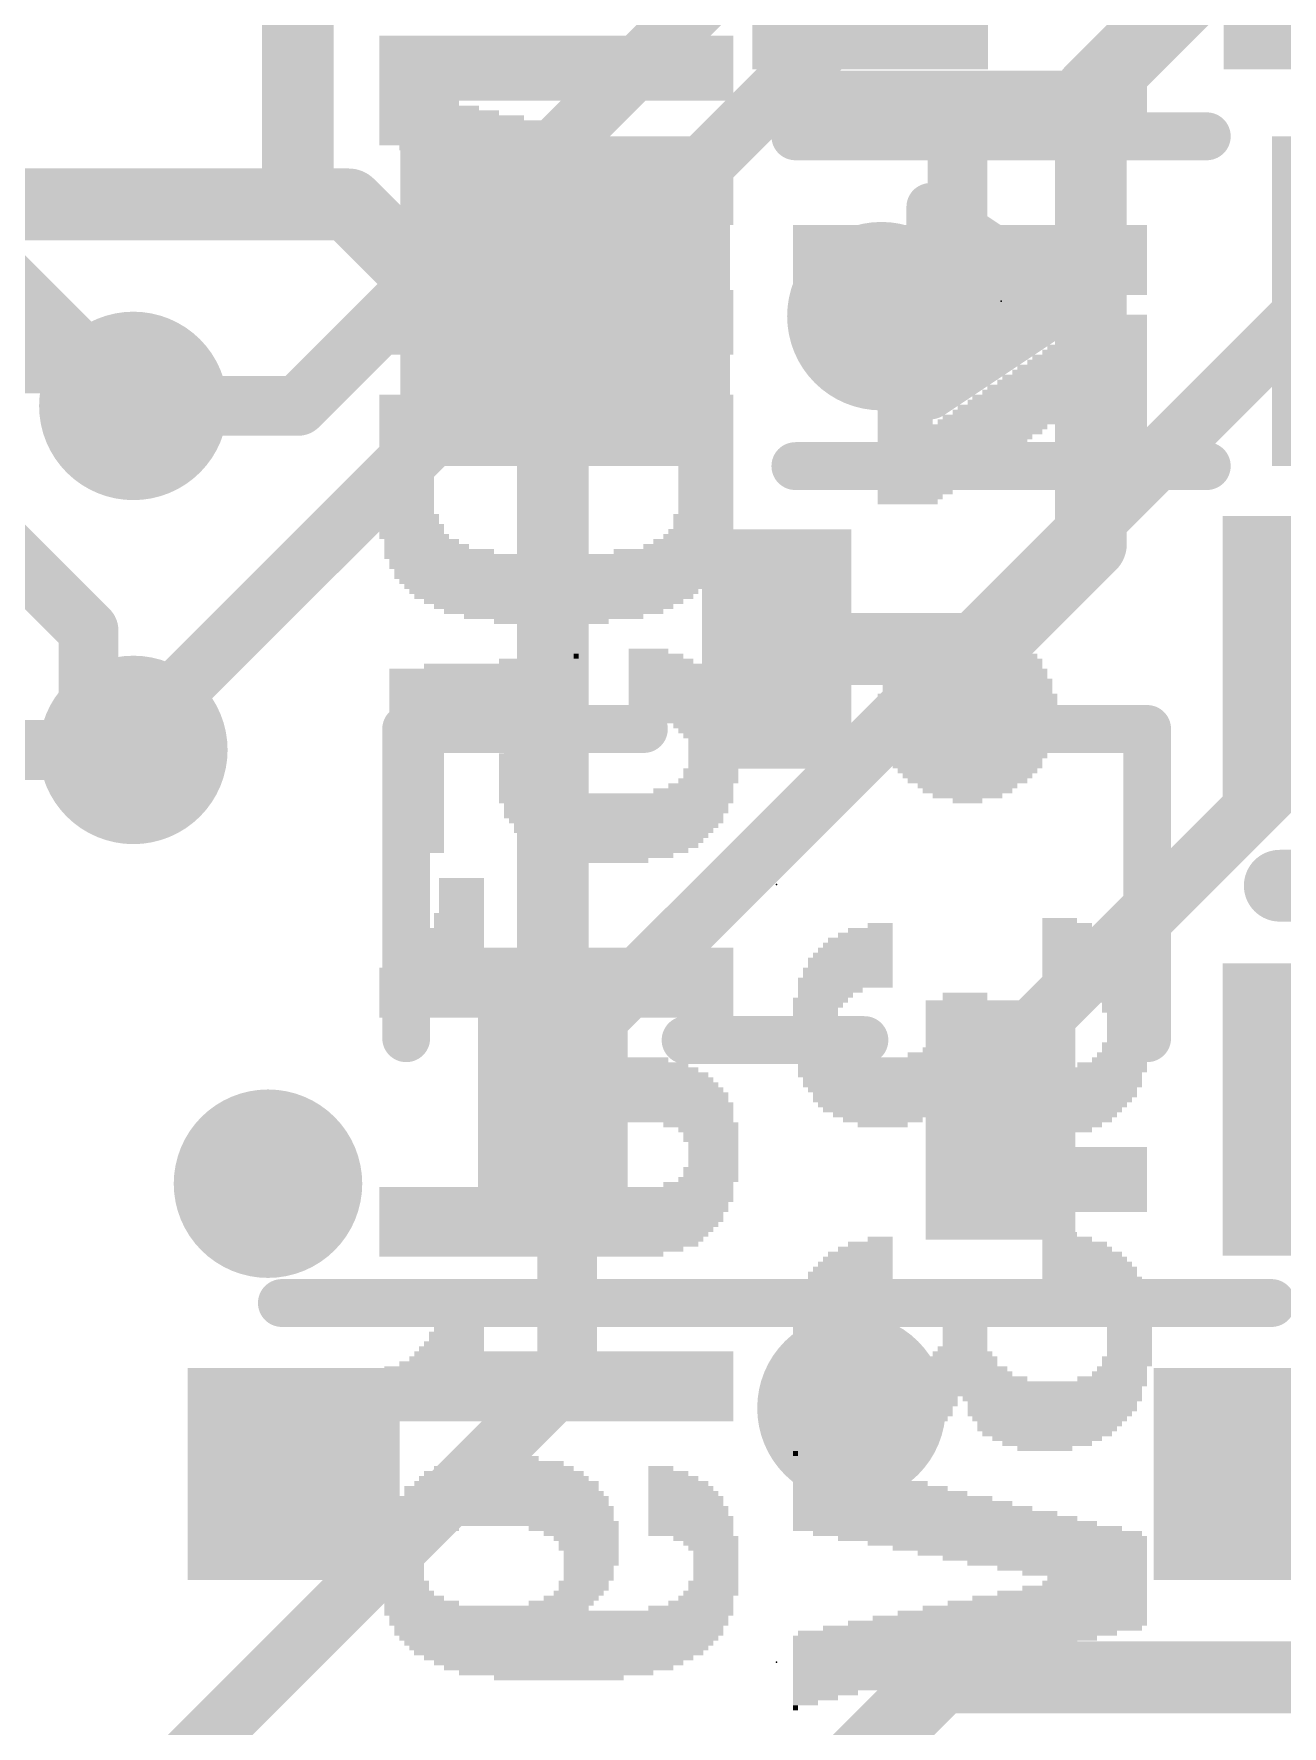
# Model space of a CAD drawing. Extents: x -0.1 to 50.8, y -0.1 to 23.
# Drawn here: x 6.25 to 11.54, y 6.27 to 13.45 of the extents above; entities that cross this region are included whole.
import ezdxf

# ---------------------------------------------------------------- set-up
doc = ezdxf.new("R2010")
doc.units = 0
for name, color, linetype in [('1', 12, 'CONTINUOUS'), ('16', 5, 'CONTINUOUS'), ('18', 110, 'CONTINUOUS'), ('201', 6, 'CONTINUOUS'), ('21', 40, 'CONTINUOUS'), ('23', 40, 'CONTINUOUS')]:
    doc.layers.add(name, color=color, linetype=linetype)

# ---------------------------------------------------------------- blocks, each defined once
blk = doc.blocks.new('RECT')
blk.add_solid([(-0.5, -0.5), (0.5, -0.5), (-0.5, 0.5), (0.5, 0.5)])
blk = doc.blocks.new('ROUNDV')
at = {"const_width": 0.5}
blk.add_lwpolyline([(0, -0.25, 1), (0, 0.25, 1), (0, -0.25)], format="xyb", dxfattribs=at)

msp = doc.modelspace()

# ---------------------------------------------------------------- linework, layer by layer
at = {"layer": '1'}
for points, const_width in [([(7.366, 16.891), (7.366, 12.7935)], 0.3048), ([(10.7315, 13.208), (11.795, 14.2715)], 0.3048), ([(10.7315, 13.208), (10.7315, 11.287)], 0.3048), ([(7.366, 12.7935), (7.3025, 12.73)], 0.3048), ([(5.22, 12.73), (7.3025, 12.73)], 0.3048), ([(7.3025, 12.73), (7.5815, 12.73)], 0.3048), ([(7.5815, 12.73), (7.9925, 12.319)], 0.3048), ([(7.9925, 12.319), (8.5005, 12.319)], 0.3048), ([(8.448, 12.2665), (8.5005, 12.319)], 0.3048), ([(8.448, 8.8425), (8.448, 12.2665)], 0.3048), ([(5.22, 12.08), (6.462, 12.08)], 0.3048), ([(6.462, 12.08), (6.6675, 11.8745)], 0.254), ([(5.969, 11.43), (6.477, 10.922)], 0.254), ([(10.7315, 11.287), (10.287, 10.8425)], 0.3048), ([(6.477, 10.922), (6.477, 10.414)], 0.254), ([(10.287, 10.8425), (9.398, 10.8425)], 0.3048), ([(10.348, 9.094), (12.0415, 10.7875)], 0.254), ([(6.477, 10.414), (6.6675, 10.414)], 0.254), ([(10.348, 8.8425), (10.348, 9.094)], 0.254)]:
    msp.add_lwpolyline(points, dxfattribs=dict(at, const_width=const_width))
for points, const_width in [([(10.8077, 13.208, 1), (10.6553, 13.208)], 0.1524), ([(10.6776, 13.2619, 1), (10.7854, 13.1541)], 0.1524), ([(7.4199, 12.7396, 1), (7.3121, 12.8474)], 0.1524), ([(7.3025, 12.8062, 1), (7.3025, 12.6538)], 0.1524), ([(7.2898, 12.7935, 1), (7.4422, 12.7935)], 0.1524), ([(7.3025, 12.6538, 1), (7.3025, 12.8062)], 0.1524), ([(7.6354, 12.7839, 1), (7.5276, 12.6761)], 0.1524), ([(7.5815, 12.6538, 1), (7.5815, 12.8062)], 0.1524), ([(7.2486, 12.7839, 1), (7.3564, 12.6761)], 0.1524), ([(7.9925, 12.3952, 1), (7.9925, 12.2428)], 0.1524), ([(7.9386, 12.2651, 1), (8.0464, 12.3729)], 0.1524), ([(8.5544, 12.2651, 1), (8.4466, 12.3729)], 0.1524), ([(8.5005, 12.2428, 1), (8.5005, 12.3952)], 0.1524), ([(8.5242, 12.2665, 1), (8.3718, 12.2665)], 0.1524), ([(8.3941, 12.3204, 1), (8.5019, 12.2126)], 0.1524), ([(6.462, 12.0038, 1), (6.462, 12.1562)], 0.1524), ([(6.5069, 12.1249, 1), (6.4171, 12.0351)], 0.127), ([(6.6226, 11.8296, 1), (6.7124, 11.9194)], 0.127), ([(10.7854, 11.2331, 1), (10.6776, 11.3409)], 0.1524), ([(10.6553, 11.287, 1), (10.8077, 11.287)], 0.1524), ([(6.5405, 10.922, 1), (6.4135, 10.922)], 0.127), ([(6.4321, 10.8771, 1), (6.5219, 10.9669)], 0.127), ([(9.398, 10.9187, 1), (9.398, 10.7663)], 0.1524), ([(10.287, 10.7663, 1), (10.287, 10.9187)], 0.1524), ([(10.2331, 10.8964, 1), (10.3409, 10.7886)], 0.1524), ([(6.477, 10.4775, 1), (6.477, 10.3505)], 0.127), ([(6.6675, 10.3505, 1), (6.6675, 10.4775)], 0.127), ([(6.4135, 10.414, 1), (6.5405, 10.414)], 0.127), ([(10.4115, 9.094, 1), (10.2845, 9.094)], 0.127), ([(10.3031, 9.1389, 1), (10.3929, 9.0491)], 0.127), ([(8.3718, 8.8425, 1), (8.5242, 8.8425)], 0.1524), ([(10.2845, 8.8425, 1), (10.4115, 8.8425)], 0.127)]:
    msp.add_lwpolyline(points, format="xyb", dxfattribs=dict(at, const_width=const_width))
at = {"layer": '16'}
for points, const_width in [([(14.2875, 18.796), (7.366, 11.8745)], 0.254), ([(14.478, 18.288), (6.6675, 10.4775)], 0.254), ([(14.478, 15.113), (8.509, 9.144)], 0.254), ([(6.096, 12.446), (6.6675, 11.8745)], 0.254), ([(7.366, 11.8745), (6.6675, 11.8745)], 0.254), ([(6.6675, 10.4775), (6.6675, 10.414)], 0.254), ([(5.334, 10.414), (6.6675, 10.414)], 0.254), ([(8.509, 9.144), (8.509, 7.747)], 0.254), ([(8.509, 7.747), (6.223, 5.461)], 0.254), ([(9.5885, 5.969), (10.0965, 6.477)], 0.3048), ([(10.0965, 6.477), (13.716, 6.477)], 0.3048)]:
    msp.add_lwpolyline(points, dxfattribs=dict(at, const_width=const_width))
for points, const_width in [([(6.6675, 11.938, 1), (6.6675, 11.811)], 0.127), ([(7.366, 11.811, 1), (7.366, 11.938)], 0.127), ([(6.6226, 11.8296, 1), (6.7124, 11.9194)], 0.127), ([(7.3211, 11.9194, 1), (7.4109, 11.8296)], 0.127), ([(6.731, 10.4775, 1), (6.604, 10.4775)], 0.127), ([(6.6226, 10.5224, 1), (6.7124, 10.4326)], 0.127), ([(6.6675, 10.3505, 1), (6.6675, 10.4775)], 0.127), ([(6.604, 10.414, 1), (6.731, 10.414)], 0.127), ([(8.5725, 9.144, 1), (8.4455, 9.144)], 0.127), ([(8.4641, 9.1889, 1), (8.5539, 9.0991)], 0.127), ([(8.5539, 7.7021, 1), (8.4641, 7.7919)], 0.127), ([(8.4455, 7.747, 1), (8.5725, 7.747)], 0.127), ([(10.0965, 6.5532, 1), (10.0965, 6.4008)], 0.1524), ([(10.1504, 6.4231, 1), (10.0426, 6.5309)], 0.1524)]:
    msp.add_lwpolyline(points, format="xyb", dxfattribs=dict(at, const_width=const_width))
at = {"layer": '21'}
for points, const_width in [([(9.4775, 13.019), (11.2235, 13.019)], 0.2032), ([(10.0505, 11.919), (10.0505, 12.719)], 0.2032), ([(10.0505, 12.719), (10.6505, 12.319)], 0.2032), ([(10.1505, 12.119), (10.1505, 12.519)], 0.2032), ([(10.1505, 12.519), (10.4505, 12.319)], 0.2032), ([(10.1505, 12.3952), (10.3362, 12.3952)], 0.2032), ([(10.6505, 12.319), (10.0505, 11.919)], 0.2032), ([(10.4505, 12.319), (10.1505, 12.119)], 0.2032), ([(10.1505, 12.192), (10.26, 12.192)], 0.2032), ([(11.2235, 11.619), (9.4775, 11.619)], 0.2032), ([(7.8256, 9.1901), (7.8256, 10.5029)], 0.2032), ([(7.8256, 10.5029), (8.8344, 10.5029)], 0.2032), ([(9.9616, 10.5029), (10.9704, 10.5029)], 0.2032), ([(10.9704, 10.5029), (10.9704, 9.1901)], 0.2032), ([(12.5495, 9.8375), (11.5335, 9.8375)], 0.3048), ([(9.7704, 9.1821), (9.0116, 9.1821)], 0.2032), ([(7.298, 8.0659), (11.498, 8.0659)], 0.2032)]:
    msp.add_lwpolyline(points, dxfattribs=dict(at, const_width=const_width))
for points, const_width in [([(9.4775, 13.0698, 1), (9.4775, 12.9682)], 0.1016), ([(11.2235, 12.9682, 1), (11.2235, 13.0698)], 0.1016), ([(10.1013, 12.719, 1), (9.9997, 12.719)], 0.1016), ([(10.0787, 12.7613, 1), (10.0223, 12.6767)], 0.1016), ([(10.2013, 12.519, 1), (10.0997, 12.519)], 0.1016), ([(10.1787, 12.5613, 1), (10.1223, 12.4767)], 0.1016), ([(10.1505, 12.446, 1), (10.1505, 12.3444)], 0.1016), ([(10.3362, 12.3444, 1), (10.3362, 12.446)], 0.1016), ([(10.4787, 12.2767, 1), (10.4223, 12.3613)], 0.1016), ([(10.4223, 12.2767, 1), (10.4787, 12.3613)], 0.1016), ([(10.6787, 12.2767, 1), (10.6223, 12.3613)], 0.1016), ([(10.6223, 12.2767, 1), (10.6787, 12.3613)], 0.1016), ([(10.1505, 12.2428, 1), (10.1505, 12.1412)], 0.1016), ([(10.26, 12.1412, 1), (10.26, 12.2428)], 0.1016), ([(10.1223, 12.1613, 1), (10.1787, 12.0767)], 0.1016), ([(10.0997, 12.119, 1), (10.2013, 12.119)], 0.1016), ([(10.0223, 11.9613, 1), (10.0787, 11.8767)], 0.1016), ([(9.9997, 11.919, 1), (10.1013, 11.919)], 0.1016), ([(9.4775, 11.6698, 1), (9.4775, 11.5682)], 0.1016), ([(11.2235, 11.5682, 1), (11.2235, 11.6698)], 0.1016), ([(7.8764, 10.5029, 1), (7.7748, 10.5029)], 0.1016), ([(7.8256, 10.5537, 1), (7.8256, 10.4521)], 0.1016), ([(8.8344, 10.4521, 1), (8.8344, 10.5537)], 0.1016), ([(9.9616, 10.5537, 1), (9.9616, 10.4521)], 0.1016), ([(11.0212, 10.5029, 1), (10.9196, 10.5029)], 0.1016), ([(10.9704, 10.4521, 1), (10.9704, 10.5537)], 0.1016), ([(11.5335, 9.9137, 1), (11.5335, 9.7613)], 0.1524), ([(9.0116, 9.2329, 1), (9.0116, 9.1313)], 0.1016), ([(9.7704, 9.1313, 1), (9.7704, 9.2329)], 0.1016), ([(7.7748, 9.1901, 1), (7.8764, 9.1901)], 0.1016), ([(10.9196, 9.1901, 1), (11.0212, 9.1901)], 0.1016), ([(7.298, 8.1167, 1), (7.298, 8.0151)], 0.1016), ([(11.498, 8.0151, 1), (11.498, 8.1167)], 0.1016)]:
    msp.add_lwpolyline(points, format="xyb", dxfattribs=dict(at, const_width=const_width))
at = {"layer": '23'}
for p in [(10.3505, 12.319), (9.398, 9.8425), (9.398, 6.5405)]:
    msp.add_point(p, dxfattribs=at)

# ---------------------------------------------------------------- block references
at = {"layer": '1', "yscale": 4.6}
for p in [(9.795, 15.604), (11.795, 15.604)]:
    msp.add_blockref('RECT', p, dxfattribs=at)
at = {"layer": '1'}
for p, xscale, yscale, rotation in [((8.5005, 12.319), 1.4, 1.4, 270), ((12.2005, 12.319), 1.4, 1.4, 270), ((12.0415, 10.7875), 1.24, 1.5, 270), ((12.0415, 8.8875), 1.24, 1.5, 270), ((7.348, 7.3405), 0.9, 0.9, 180), ((11.448, 7.3405), 0.9, 0.9, 180)]:
    msp.add_blockref('RECT', p, dxfattribs=dict(at, xscale=xscale, yscale=yscale, rotation=rotation))
at = {"layer": '1', "xscale": 0.635, "yscale": 1.016}
for p in [(9.398, 10.8425), (8.448, 8.8425), (10.348, 8.8425)]:
    msp.add_blockref('RECT', p, dxfattribs=at)
at = {"layer": '18', "xscale": 0.8001, "yscale": 0.8001}
for p in [(9.8425, 12.2555), (9.8425, 12.2555), (6.6675, 11.8745), (6.6675, 11.8745), (6.6675, 10.414), (6.6675, 10.414), (7.239, 8.5725), (7.239, 8.5725), (9.7155, 7.62), (9.7155, 7.62)]:
    msp.add_blockref('ROUNDV', p, dxfattribs=at)
at = {"layer": '201', "yscale": 0.0212, "rotation": 180}
for p, xscale in [((8.4624, 13.4355), 1.5022), ((8.4624, 13.4143), 1.5022), ((8.4624, 13.3931), 1.5022), ((8.4624, 13.372), 1.5022), ((8.4624, 13.3508), 1.5022), ((8.4624, 13.3297), 1.5022), ((8.4624, 13.3085), 1.5022), ((8.4624, 13.2873), 1.5022), ((10.2186, 13.2873), 1.5022), ((8.4624, 13.2662), 1.5022), ((8.4624, 13.245), 1.5022), ((8.4624, 13.2239), 1.5022), ((10.2186, 13.2662), 1.5022), ((10.2186, 13.245), 1.5022), ((10.2186, 13.2239), 1.5022), ((8.4624, 13.2027), 1.5022), ((8.4624, 13.1816), 1.5022), ((7.9229, 13.1392), 0.4232), ((7.8806, 13.1604), 0.3385), ((10.2186, 13.2027), 1.5022), ((10.2186, 13.1816), 1.5022), ((10.2186, 13.1604), 1.5022), ((10.2186, 13.1392), 1.5022), ((7.9652, 13.1181), 0.5078), ((8.0181, 13.0969), 0.6136), ((8.0604, 13.0758), 0.6982), ((10.2186, 13.1181), 1.5022), ((10.2186, 13.0969), 1.5022), ((10.2186, 13.0758), 1.5022), ((8.1556, 13.0335), 0.8886), ((8.1028, 13.0546), 0.7829), ((8.198, 13.0123), 0.9733), ((10.2186, 13.0546), 1.5022), ((10.2186, 13.0335), 1.5022), ((10.2186, 13.0123), 1.5022), ((8.2403, 12.9911), 1.0579), ((8.3355, 12.97), 1.0791), ((8.4307, 12.9488), 1.0579), ((8.5259, 12.9277), 1.0368), ((10.1657, 12.9911), 0.2539), ((10.1657, 12.97), 0.2539), ((10.1657, 12.9488), 0.2539), ((10.1657, 12.9277), 0.2539), ((8.6317, 12.9065), 1.0368), ((8.7163, 12.8853), 0.9944), ((8.7692, 12.8642), 0.8886), ((10.1657, 12.9065), 0.2539), ((10.1657, 12.8853), 0.2539), ((10.1657, 12.8642), 0.2539), ((8.8221, 12.843), 0.7829), ((8.8644, 12.8219), 0.6982), ((8.9173, 12.8007), 0.5924), ((8.9702, 12.7796), 0.4866), ((10.1657, 12.843), 0.2539), ((10.1657, 12.8219), 0.2539), ((10.1657, 12.8007), 0.2539), ((10.1657, 12.7796), 0.2539), ((8.875, 12.7161), 0.6771), ((8.9173, 12.7372), 0.5924), ((8.9702, 12.7584), 0.4866), ((10.1657, 12.7584), 0.2539), ((10.1657, 12.7372), 0.2539), ((10.1657, 12.7161), 0.2539), ((8.7163, 12.6526), 0.9944), ((8.7692, 12.6738), 0.8886), ((8.8221, 12.6949), 0.7829), ((10.1657, 12.6949), 0.2539), ((10.1657, 12.6738), 0.2539), ((10.1657, 12.6526), 0.2539), ((8.3461, 12.568), 1.0579), ((8.4413, 12.5891), 1.0368), ((8.5259, 12.6103), 1.0368), ((8.6317, 12.6314), 1.0368), ((10.2186, 12.6314), 1.5022), ((10.2186, 12.6103), 1.5022), ((10.2186, 12.5891), 1.5022), ((10.2186, 12.568), 1.5022), ((8.2403, 12.5468), 1.0579), ((8.1556, 12.5045), 0.8886), ((8.198, 12.5257), 0.9733), ((10.2186, 12.5468), 1.5022), ((10.2186, 12.5257), 1.5022), ((10.2186, 12.5045), 1.5022), ((8.0604, 12.4622), 0.6982), ((8.0181, 12.441), 0.6136), ((7.9652, 12.4199), 0.5078), ((8.1028, 12.4833), 0.7829), ((10.2186, 12.4833), 1.5022), ((10.2186, 12.4622), 1.5022), ((10.2186, 12.441), 1.5022), ((10.2186, 12.4199), 1.5022), ((7.9229, 12.3987), 0.4232), ((8.4624, 12.3564), 1.5022), ((7.8806, 12.3775), 0.3385), ((10.2186, 12.3987), 1.5022), ((10.2186, 12.3775), 1.5022), ((10.2186, 12.3564), 1.5022), ((8.4624, 12.3352), 1.5022), ((8.4624, 12.3141), 1.5022), ((8.4624, 12.2929), 1.5022), ((8.4624, 12.2718), 1.5022), ((8.4624, 12.2506), 1.5022), ((8.4624, 12.2294), 1.5022), ((8.4624, 12.2083), 1.5022), ((9.9435, 12.2294), 0.2327), ((9.9435, 12.2083), 0.2327), ((10.8216, 12.2083), 0.2962), ((10.8427, 12.2294), 0.2539), ((10.8533, 12.2506), 0.2327), ((8.4624, 12.1871), 1.5022), ((8.4624, 12.166), 1.5022), ((8.4624, 12.1448), 1.5022), ((9.9435, 12.1871), 0.2327), ((9.9435, 12.166), 0.2327), ((9.9435, 12.1448), 0.2327), ((10.7793, 12.1448), 0.3808), ((10.7898, 12.166), 0.3597), ((10.811, 12.1871), 0.3174), ((8.4624, 12.1236), 1.5022), ((8.4624, 12.1025), 1.5022), ((9.9435, 12.1236), 0.2327), ((9.9435, 12.1025), 0.2327), ((9.9435, 12.0813), 0.2327), ((9.9435, 12.0602), 0.2327), ((10.7158, 12.0602), 0.5078), ((10.7264, 12.0813), 0.4866), ((10.7475, 12.1025), 0.4443), ((10.7581, 12.1236), 0.4232), ((9.9435, 12.039), 0.2327), ((9.9435, 12.0179), 0.2327), ((9.9435, 11.9967), 0.2327), ((10.6629, 11.9967), 0.6136), ((10.6841, 12.0179), 0.5713), ((10.6946, 12.039), 0.5501), ((9.9435, 11.9755), 0.2327), ((9.9435, 11.9544), 0.2327), ((9.9435, 11.9332), 0.2327), ((10.6206, 11.9332), 0.6982), ((10.6312, 11.9544), 0.6771), ((10.6523, 11.9755), 0.6347), ((8.4624, 11.9121), 1.5022), ((8.4624, 11.8909), 1.5022), ((8.4624, 11.8697), 1.5022), ((8.4624, 11.8486), 1.5022), ((9.9435, 11.9121), 0.2327), ((9.9435, 11.8909), 0.2327), ((9.9435, 11.8697), 0.2327), ((9.9435, 11.8486), 0.2327), ((10.3984, 11.8486), 0.5078), ((10.4196, 11.8697), 0.5078), ((10.4619, 11.8909), 0.5078), ((10.5994, 11.9121), 0.7405), ((10.8533, 11.8909), 0.2327), ((10.8533, 11.8697), 0.2327), ((10.8533, 11.8486), 0.2327), ((8.4624, 11.8274), 1.5022), ((8.4624, 11.8063), 1.5022), ((8.4624, 11.7851), 1.5022), ((9.9435, 11.8274), 0.2327), ((9.9435, 11.8063), 0.2327), ((10.1868, 11.7851), 0.7194), ((10.3349, 11.8063), 0.5078), ((10.3561, 11.8274), 0.5078), ((10.8533, 11.8274), 0.2327), ((10.8533, 11.8063), 0.2327), ((10.8533, 11.7851), 0.2327), ((8.4624, 11.764), 1.5022), ((8.4624, 11.7428), 1.5022), ((8.4624, 11.7216), 1.5022), ((8.4624, 11.7005), 1.5022), ((10.1551, 11.7428), 0.6559), ((10.1763, 11.764), 0.6982), ((10.1445, 11.7216), 0.6347), ((10.1234, 11.7005), 0.5924), ((10.8533, 11.764), 0.2327), ((10.8533, 11.7428), 0.2327), ((10.8533, 11.7216), 0.2327), ((10.8533, 11.7005), 0.2327), ((8.4624, 11.6793), 1.5022), ((8.4624, 11.6582), 1.5022), ((8.4624, 11.637), 1.5022), ((10.1128, 11.6793), 0.5713), ((10.0916, 11.6582), 0.529), ((10.081, 11.637), 0.5078), ((10.8533, 11.6793), 0.2327), ((10.8533, 11.6582), 0.2327), ((10.8533, 11.637), 0.2327), ((7.8277, 11.6159), 0.2327), ((7.8277, 11.5947), 0.2327), ((7.8277, 11.5735), 0.2327), ((9.0972, 11.6159), 0.2327), ((9.0972, 11.5947), 0.2327), ((9.0972, 11.5735), 0.2327), ((10.0599, 11.6159), 0.4655), ((10.0493, 11.5947), 0.4443), ((10.0282, 11.5735), 0.402), ((10.8533, 11.6159), 0.2327), ((10.8533, 11.5947), 0.2327), ((10.8533, 11.5735), 0.2327), ((7.8277, 11.5524), 0.2327), ((7.8277, 11.5312), 0.2327), ((7.8277, 11.5101), 0.2327), ((7.8277, 11.4889), 0.2327), ((9.0972, 11.5524), 0.2327), ((9.0972, 11.5312), 0.2327), ((9.0972, 11.5101), 0.2327), ((9.0972, 11.4889), 0.2327), ((9.9964, 11.5312), 0.3385), ((9.9858, 11.5101), 0.3174), ((10.0176, 11.5524), 0.3808), ((9.9647, 11.4889), 0.2751), ((10.8533, 11.5524), 0.2327), ((10.8533, 11.5312), 0.2327), ((10.8533, 11.5101), 0.2327), ((10.8533, 11.4889), 0.2327), ((7.8277, 11.4677), 0.2327), ((7.8277, 11.4466), 0.2327), ((7.8277, 11.4254), 0.2327), ((9.0972, 11.4677), 0.2327), ((9.0972, 11.4466), 0.2327), ((9.0972, 11.4254), 0.2327), ((9.9541, 11.4677), 0.2539), ((10.8533, 11.4677), 0.2327), ((7.8383, 11.4043), 0.2539), ((7.8383, 11.3831), 0.2539), ((7.8489, 11.362), 0.2751), ((9.0866, 11.4043), 0.2539), ((9.0866, 11.3831), 0.2539), ((9.0866, 11.362), 0.2539), ((7.8594, 11.3196), 0.2962), ((7.8489, 11.3408), 0.2751), ((7.8912, 11.2985), 0.3174), ((7.9123, 11.2773), 0.3597), ((9.0126, 11.2773), 0.3597), ((9.0337, 11.2985), 0.3174), ((9.0549, 11.3196), 0.2751), ((9.076, 11.3408), 0.2751), ((7.9652, 11.2562), 0.4655), ((8.4519, 11.235), 1.4388), ((8.4624, 11.2138), 1.4176), ((8.9491, 11.2562), 0.4866), ((8.4519, 11.1927), 1.3964), ((8.4624, 11.1715), 1.3753), ((8.4519, 11.1504), 1.3541), ((8.4519, 11.1292), 1.3118), ((8.4519, 11.1081), 1.2695), ((8.4519, 11.0869), 1.2272), ((8.4519, 11.0657), 1.1849), ((8.4519, 11.0446), 1.1002), ((8.4519, 11.0234), 1.0156), ((8.4519, 11.0023), 0.931), ((8.4519, 10.9811), 0.7617), ((8.4413, 10.9599), 0.4866), ((10.208, 10.9176), 0.2962), ((10.208, 10.9388), 0.127), ((10.208, 10.8542), 0.5078), ((10.208, 10.8753), 0.4232), ((10.208, 10.8965), 0.3808), ((8.2297, 10.7695), 0.6559), ((8.3884, 10.7907), 0.3385), ((8.5471, 10.8118), 0.0212), ((8.8539, 10.833), 0.1693), ((8.8856, 10.8118), 0.2327), ((8.9279, 10.7695), 0.3174), ((8.9068, 10.7907), 0.2751), ((10.208, 10.7907), 0.6347), ((10.208, 10.7695), 0.6347), ((10.208, 10.8118), 0.5924), ((10.208, 10.833), 0.5501), ((8.1556, 10.7484), 0.804), ((8.1556, 10.7272), 0.804), ((8.1556, 10.706), 0.804), ((8.9385, 10.7484), 0.3385), ((8.9491, 10.7272), 0.3597), ((8.9597, 10.706), 0.3809), ((10.208, 10.706), 0.7194), ((10.208, 10.7484), 0.6771), ((10.208, 10.7272), 0.6771), ((8.1556, 10.6849), 0.804), ((8.1556, 10.6637), 0.804), ((8.1556, 10.6426), 0.804), ((8.9702, 10.6849), 0.402), ((8.9702, 10.6637), 0.402), ((8.9808, 10.6426), 0.4232), ((10.208, 10.6426), 0.7617), ((10.208, 10.6849), 0.7194), ((10.208, 10.6637), 0.7194), ((8.1556, 10.6214), 0.804), ((8.1556, 10.6003), 0.804), ((8.1556, 10.5791), 0.804), ((8.0181, 10.5579), 0.529), ((8.4413, 10.5579), 0.2327), ((8.9808, 10.6214), 0.4232), ((8.9914, 10.6003), 0.4443), ((8.9914, 10.5791), 0.4443), ((8.9914, 10.5579), 0.4443), ((10.208, 10.6214), 0.7617), ((10.208, 10.6003), 0.7617), ((10.208, 10.5791), 0.7617), ((10.208, 10.5579), 0.7617), ((7.87, 10.5368), 0.2327), ((7.87, 10.5156), 0.2327), ((7.87, 10.4945), 0.2327), ((8.3672, 10.4945), 0.1693), ((8.3884, 10.5156), 0.1693), ((8.4201, 10.5368), 0.1904), ((9.0655, 10.5368), 0.3385), ((9.0972, 10.5156), 0.2751), ((9.1078, 10.4945), 0.2539), ((10.208, 10.5368), 0.7617), ((10.208, 10.5156), 0.7617), ((10.208, 10.4945), 0.7617), ((7.87, 10.4733), 0.2327), ((7.87, 10.4522), 0.2327), ((7.87, 10.431), 0.2327), ((7.87, 10.4098), 0.2327), ((8.3355, 10.4522), 0.1904), ((8.3355, 10.431), 0.1904), ((8.3355, 10.4098), 0.1904), ((8.3567, 10.4733), 0.1904), ((9.1183, 10.4733), 0.2327), ((9.1289, 10.4522), 0.2116), ((9.1289, 10.431), 0.2116), ((9.1289, 10.4098), 0.2116), ((10.208, 10.4733), 0.7194), ((10.208, 10.4522), 0.7194), ((10.208, 10.431), 0.7194), ((10.208, 10.4098), 0.6771), ((7.87, 10.3887), 0.2327), ((7.87, 10.3675), 0.2327), ((7.87, 10.3464), 0.2327), ((8.3249, 10.3887), 0.2116), ((8.3249, 10.3675), 0.2116), ((8.3249, 10.3464), 0.2116), ((9.1289, 10.3887), 0.2116), ((9.1289, 10.3675), 0.2116), ((9.1289, 10.3464), 0.2116), ((10.208, 10.3887), 0.6771), ((10.208, 10.3675), 0.6347), ((10.208, 10.3464), 0.6347), ((7.87, 10.3252), 0.2327), ((7.87, 10.304), 0.2327), ((7.87, 10.2829), 0.2327), ((8.3355, 10.3252), 0.2327), ((8.3355, 10.304), 0.2327), ((8.3461, 10.2829), 0.2539), ((9.1078, 10.2829), 0.2539), ((9.1183, 10.3252), 0.2327), ((9.1183, 10.304), 0.2327), ((10.208, 10.3252), 0.5924), ((10.208, 10.304), 0.5501), ((10.208, 10.2829), 0.5078), ((7.87, 10.2617), 0.2327), ((7.87, 10.2406), 0.2327), ((7.87, 10.2194), 0.2327), ((7.87, 10.1982), 0.2327), ((8.399, 10.2406), 0.3597), ((8.7163, 10.2194), 0.9944), ((8.7163, 10.1982), 0.9944), ((8.3567, 10.2617), 0.2751), ((9.0443, 10.2406), 0.3385), ((9.076, 10.2617), 0.2751), ((10.208, 10.2617), 0.4232), ((10.208, 10.2406), 0.3808), ((10.208, 10.2194), 0.2962), ((10.208, 10.1982), 0.127), ((7.87, 10.1771), 0.2327), ((7.87, 10.1559), 0.2327), ((7.87, 10.1348), 0.2327), ((8.7163, 10.1771), 0.9521), ((8.7163, 10.1559), 0.9521), ((8.7058, 10.1348), 0.931), ((7.87, 10.1136), 0.2327), ((7.87, 10.0925), 0.2327), ((7.87, 10.0713), 0.2327), ((7.87, 10.0501), 0.2327), ((8.7163, 10.1136), 0.9098), ((8.7163, 10.0925), 0.8675), ((8.7058, 10.0713), 0.8463), ((8.7058, 10.0501), 0.804), ((7.87, 10.029), 0.2327), ((7.87, 10.0078), 0.2327), ((7.87, 9.9867), 0.2327), ((8.7058, 10.029), 0.7617), ((8.7163, 10.0078), 0.6982), ((8.7163, 9.9867), 0.6136), ((8.7058, 9.9655), 0.5078), ((8.7058, 9.9444), 0.2962), ((8.0604, 9.8597), 0.1904), ((8.0604, 9.8386), 0.1904), ((8.0604, 9.8174), 0.1904), ((8.0604, 9.7962), 0.1904), ((8.0604, 9.7751), 0.1904), ((8.0499, 9.7116), 0.2116), ((8.0499, 9.6905), 0.2116), ((8.0604, 9.7539), 0.1904), ((8.0604, 9.7328), 0.1904), ((10.5994, 9.6905), 0.1481), ((8.0393, 9.6481), 0.2327), ((8.0393, 9.627), 0.2327), ((8.0499, 9.6693), 0.2116), ((9.7743, 9.627), 0.2327), ((9.7954, 9.6481), 0.1904), ((9.8377, 9.6693), 0.1058), ((10.6312, 9.6693), 0.2116), ((10.6629, 9.6481), 0.2751), ((10.6735, 9.627), 0.2962), ((8.5365, 9.5635), 1.3541), ((8.0181, 9.5847), 0.2751), ((8.0287, 9.6058), 0.2539), ((9.7319, 9.5635), 0.3174), ((9.7425, 9.5847), 0.2962), ((9.7531, 9.6058), 0.2751), ((10.6946, 9.6058), 0.3385), ((10.7052, 9.5847), 0.3597), ((10.7158, 9.5635), 0.3808), ((8.4624, 9.4789), 1.5022), ((8.473, 9.5), 1.4811), ((8.5048, 9.5212), 1.4176), ((8.5259, 9.5423), 1.3753), ((9.7002, 9.4789), 0.3808), ((9.7108, 9.5212), 0.3597), ((9.7108, 9.5), 0.3597), ((9.7214, 9.5423), 0.3385), ((10.7264, 9.5423), 0.402), ((10.7264, 9.5212), 0.402), ((10.737, 9.5), 0.4232), ((10.737, 9.4789), 0.4232), ((8.4624, 9.4577), 1.5022), ((8.4624, 9.4366), 1.5022), ((8.4624, 9.4154), 1.5022), ((9.6896, 9.4366), 0.402), ((9.6896, 9.4154), 0.402), ((9.7002, 9.4577), 0.3808), ((10.7475, 9.4577), 0.4443), ((10.7475, 9.4366), 0.4443), ((10.7475, 9.4154), 0.4443), ((8.4624, 9.3942), 1.5022), ((8.4624, 9.3731), 1.5022), ((8.4624, 9.3519), 1.5022), ((8.4624, 9.3308), 1.5022), ((9.5838, 9.3519), 0.2327), ((9.5732, 9.3308), 0.2116), ((9.6261, 9.3942), 0.2751), ((9.605, 9.3731), 0.2327), ((10.1974, 9.3731), 0.1904), ((10.1974, 9.3519), 0.1904), ((10.1974, 9.3308), 0.1904), ((10.811, 9.3942), 0.3174), ((10.8533, 9.3731), 0.2751), ((10.8745, 9.3519), 0.2327), ((10.8851, 9.3308), 0.2116), ((8.4624, 9.3096), 1.5022), ((8.4624, 9.2885), 1.5022), ((9.5627, 9.3096), 0.1904), ((9.5627, 9.2885), 0.1904), ((9.5627, 9.2673), 0.1904), ((10.1974, 9.3096), 0.1904), ((10.1974, 9.2885), 0.1904), ((10.1974, 9.2673), 0.1904), ((10.8851, 9.3096), 0.2116), ((10.8956, 9.2885), 0.1904), ((10.8956, 9.2673), 0.1904), ((9.5627, 9.2461), 0.1904), ((9.5627, 9.225), 0.1904), ((9.5627, 9.2038), 0.1904), ((10.1868, 9.2038), 0.2116), ((10.1974, 9.2461), 0.1904), ((10.1974, 9.225), 0.1904), ((10.8956, 9.2461), 0.1904), ((10.8956, 9.225), 0.1904), ((10.8956, 9.2038), 0.1904), ((9.5732, 9.1827), 0.2116), ((9.5732, 9.1615), 0.2116), ((9.5838, 9.1403), 0.2327), ((9.6156, 9.1192), 0.2962), ((10.1657, 9.1192), 0.4232), ((10.1763, 9.1403), 0.3174), ((10.1868, 9.1615), 0.2962), ((10.1868, 9.1827), 0.2539), ((10.8639, 9.1192), 0.2116), ((10.8851, 9.1615), 0.2116), ((10.8851, 9.1403), 0.2116), ((10.8956, 9.1827), 0.1904), ((8.8433, 9.098), 0.1904), ((8.8856, 9.0769), 0.2751), ((8.9068, 9.0557), 0.3174), ((9.9435, 9.098), 0.9098), ((9.9753, 9.0769), 0.9733), ((10.2292, 9.0557), 1.4811), ((10.8216, 9.0769), 0.2962), ((10.8533, 9.098), 0.2327), ((8.9279, 9.0346), 0.3597), ((8.9385, 9.0134), 0.3808), ((8.9491, 8.9922), 0.402), ((8.9597, 8.9711), 0.4232), ((10.2186, 9.0346), 1.4599), ((10.2292, 9.0134), 1.4388), ((9.8377, 8.9922), 0.6559), ((9.8483, 8.9711), 0.6347), ((10.5677, 8.9922), 0.7617), ((10.5677, 8.9711), 0.7194), ((8.9702, 8.9499), 0.4443), ((8.9702, 8.9288), 0.4443), ((8.9808, 8.9076), 0.4655), ((9.8483, 8.9499), 0.5924), ((9.8483, 8.9288), 0.5924), ((9.8483, 8.9076), 0.5501), ((10.5677, 8.9499), 0.7194), ((10.5571, 8.9288), 0.6982), ((10.5571, 8.9076), 0.6559), ((8.9808, 8.8864), 0.4655), ((8.9808, 8.8653), 0.4655), ((8.9808, 8.8441), 0.4655), ((9.8483, 8.8864), 0.5078), ((9.8483, 8.8653), 0.4232), ((9.8483, 8.8441), 0.3385), ((10.5571, 8.8864), 0.6136), ((10.5465, 8.8653), 0.5924), ((10.5465, 8.8441), 0.5501), ((9.076, 8.823), 0.3174), ((9.1078, 8.8018), 0.2539), ((9.1183, 8.7807), 0.2327), ((9.1183, 8.7595), 0.2327), ((9.8483, 8.823), 0.2116), ((10.5465, 8.823), 0.4655), ((10.5465, 8.8018), 0.3808), ((10.5359, 8.7807), 0.2327), ((9.1289, 8.7383), 0.2116), ((9.1289, 8.7172), 0.2116), ((9.1289, 8.696), 0.2116), ((10.8004, 8.7172), 0.3385), ((10.8004, 8.696), 0.3385), ((9.1183, 8.6325), 0.2327), ((9.1183, 8.6114), 0.2327), ((9.1289, 8.6749), 0.2116), ((9.1289, 8.6537), 0.2116), ((10.8004, 8.6749), 0.3385), ((10.8004, 8.6537), 0.3385), ((10.8004, 8.6325), 0.3385), ((10.8004, 8.6114), 0.3385), ((8.4624, 8.5479), 1.5022), ((9.0655, 8.5691), 0.2962), ((9.1078, 8.5902), 0.2539), ((10.8004, 8.5902), 0.3385), ((10.8004, 8.5691), 0.3385), ((10.8004, 8.5479), 0.3385), ((8.4624, 8.5268), 1.5022), ((8.4624, 8.5056), 1.5022), ((8.4519, 8.4844), 1.4811), ((10.8004, 8.5268), 0.3385), ((10.8004, 8.5056), 0.3385), ((10.8004, 8.4844), 0.3385), ((8.4307, 8.3998), 1.4388), ((8.4519, 8.4633), 1.4811), ((8.4413, 8.4421), 1.4599), ((8.4413, 8.421), 1.4599), ((10.8004, 8.4633), 0.3385), ((8.4201, 8.3786), 1.4176), ((8.4095, 8.3575), 1.3964), ((8.399, 8.3363), 1.3753), ((9.8377, 8.3363), 0.1058), ((10.5994, 8.3575), 0.1481), ((10.6312, 8.3363), 0.2116), ((8.3143, 8.2729), 1.206), ((8.3884, 8.3152), 1.3541), ((8.3567, 8.294), 1.2907), ((9.7425, 8.2517), 0.2962), ((9.7531, 8.2729), 0.2751), ((9.7743, 8.294), 0.2327), ((9.7954, 8.3152), 0.1904), ((10.6946, 8.2729), 0.3385), ((10.7052, 8.2517), 0.3597), ((10.6629, 8.3152), 0.2751), ((10.6735, 8.294), 0.2962), ((9.7108, 8.1882), 0.3597), ((9.7214, 8.2094), 0.3385), ((9.7319, 8.2305), 0.3174), ((10.7158, 8.2305), 0.3808), ((10.7264, 8.2094), 0.402), ((10.7264, 8.1882), 0.402), ((8.0604, 8.1459), 0.1904), ((8.0604, 8.1247), 0.1904), ((9.7002, 8.1459), 0.3808), ((9.7002, 8.1247), 0.3808), ((9.7108, 8.1671), 0.3597), ((10.737, 8.1671), 0.4232), ((10.737, 8.1459), 0.4232), ((10.7475, 8.1247), 0.4443), ((8.0604, 8.1036), 0.1904), ((8.0604, 8.0824), 0.1904), ((8.0604, 8.0613), 0.1904), ((8.0604, 8.0401), 0.1904), ((9.6896, 8.1036), 0.402), ((9.6896, 8.0824), 0.402), ((9.6261, 8.0613), 0.2751), ((9.605, 8.0401), 0.2327), ((10.1974, 8.0401), 0.1904), ((10.7475, 8.1036), 0.4443), ((10.7475, 8.0824), 0.4443), ((10.811, 8.0613), 0.3174), ((10.8533, 8.0401), 0.2751), ((8.0499, 7.9978), 0.2116), ((8.0499, 7.9766), 0.2116), ((8.0604, 8.019), 0.1904), ((9.5838, 8.019), 0.2327), ((9.5732, 7.9978), 0.2116), ((9.5627, 7.9766), 0.1904), ((10.1974, 8.019), 0.1904), ((10.1974, 7.9978), 0.1904), ((10.1974, 7.9766), 0.1904), ((10.8745, 8.019), 0.2327), ((10.8851, 7.9978), 0.2116), ((10.8851, 7.9766), 0.2116), ((8.0393, 7.9343), 0.2327), ((8.0393, 7.9132), 0.2327), ((8.0499, 7.9555), 0.2116), ((9.5627, 7.9555), 0.1904), ((9.5627, 7.9343), 0.1904), ((9.5627, 7.9132), 0.1904), ((10.1974, 7.9555), 0.1904), ((10.1974, 7.9343), 0.1904), ((10.1974, 7.9132), 0.1904), ((10.8956, 7.9555), 0.1904), ((10.8956, 7.9343), 0.1904), ((10.8956, 7.9132), 0.1904), ((8.5259, 7.8285), 1.3753), ((8.5365, 7.8497), 1.3541), ((8.0181, 7.8709), 0.2751), ((8.0287, 7.892), 0.2539), ((9.5732, 7.8497), 0.2116), ((9.5732, 7.8285), 0.2116), ((9.5627, 7.892), 0.1904), ((9.5627, 7.8709), 0.1904), ((10.1868, 7.8285), 0.2962), ((10.1868, 7.8497), 0.2539), ((10.1868, 7.8709), 0.2116), ((10.1974, 7.892), 0.1904), ((10.8851, 7.8285), 0.2116), ((10.8956, 7.892), 0.1904), ((10.8956, 7.8709), 0.1904), ((10.8956, 7.8497), 0.1904), ((8.4624, 7.7651), 1.5022), ((8.473, 7.7862), 1.4811), ((8.5048, 7.8074), 1.4176), ((9.5838, 7.8074), 0.2327), ((9.6156, 7.7862), 0.2962), ((9.9435, 7.7651), 0.9098), ((10.1657, 7.7862), 0.4232), ((10.1763, 7.8074), 0.3174), ((10.8533, 7.7651), 0.2327), ((10.8639, 7.7862), 0.2116), ((10.8851, 7.8074), 0.2116), ((8.4624, 7.7439), 1.5022), ((8.4624, 7.7227), 1.5022), ((8.4624, 7.7016), 1.5022), ((8.4624, 7.6804), 1.5022), ((9.9753, 7.7439), 0.9733), ((10.2292, 7.7227), 1.4811), ((10.2186, 7.7016), 1.4599), ((10.2292, 7.6804), 1.4388), ((10.8216, 7.7439), 0.2962), ((8.4624, 7.6593), 1.5022), ((8.4624, 7.6381), 1.5022), ((8.4624, 7.617), 1.5022), ((9.8377, 7.6593), 0.6559), ((9.8483, 7.6381), 0.6347), ((9.8483, 7.617), 0.5924), ((10.5677, 7.6593), 0.7617), ((10.5677, 7.6381), 0.7194), ((10.5677, 7.617), 0.7194), ((8.4624, 7.5958), 1.5022), ((8.4624, 7.5746), 1.5022), ((9.8483, 7.5958), 0.5924), ((9.8483, 7.5746), 0.5501), ((9.8483, 7.5535), 0.5078), ((10.5571, 7.5958), 0.6982), ((10.5571, 7.5746), 0.6559), ((10.5571, 7.5535), 0.6136), ((9.8483, 7.5323), 0.4232), ((9.8483, 7.5112), 0.3385), ((9.8483, 7.49), 0.2116), ((10.5465, 7.5323), 0.5924), ((10.5465, 7.5112), 0.5501), ((10.5465, 7.49), 0.4655), ((10.5465, 7.4688), 0.3808), ((8.2509, 7.4054), 0.2751), ((9.478, 7.4265), 0.0212), ((9.5204, 7.4054), 0.1058), ((10.5359, 7.4477), 0.2327), ((8.2403, 7.3207), 0.7194), ((8.2403, 7.3419), 0.6771), ((8.2403, 7.3631), 0.5924), ((8.2509, 7.3842), 0.4866), ((8.9385, 7.3419), 0.1693), ((8.9068, 7.3631), 0.1058), ((8.9597, 7.3207), 0.2116), ((9.5732, 7.3842), 0.2116), ((9.6156, 7.3631), 0.2962), ((9.6579, 7.3419), 0.3808), ((9.7108, 7.3207), 0.4866), ((8.2297, 7.2784), 0.8252), ((8.2403, 7.2573), 0.8463), ((8.2509, 7.2996), 0.7829), ((8.9808, 7.2996), 0.2539), ((8.9914, 7.2784), 0.2751), ((9.002, 7.2573), 0.2962), ((9.7531, 7.2996), 0.5713), ((9.8377, 7.2573), 0.7405), ((9.7954, 7.2784), 0.6559), ((8.2297, 7.2149), 0.9098), ((8.2403, 7.1938), 0.931), ((8.2403, 7.2361), 0.8886), ((9.0231, 7.1938), 0.3385), ((9.0126, 7.2361), 0.3174), ((9.0126, 7.2149), 0.3174), ((9.8906, 7.2361), 0.8463), ((9.9329, 7.2149), 0.931), ((9.9753, 7.1938), 1.0156), ((8.2297, 7.1303), 0.9944), ((7.8912, 7.1092), 0.3174), ((8.2297, 7.1726), 0.9521), ((8.2297, 7.1515), 0.9521), ((8.5365, 7.1092), 0.3808), ((9.0231, 7.1726), 0.3385), ((9.0337, 7.1515), 0.3597), ((9.0337, 7.1303), 0.3597), ((9.0337, 7.1092), 0.3597), ((10.1128, 7.1303), 1.2907), ((10.0282, 7.1726), 1.1214), ((10.0705, 7.1515), 1.206), ((10.1657, 7.1092), 1.3964), ((7.8171, 7.0457), 0.2116), ((7.8594, 7.088), 0.2539), ((7.8383, 7.0668), 0.2116), ((8.5682, 7.088), 0.3174), ((8.5894, 7.0668), 0.2751), ((8.6, 7.0457), 0.2539), ((9.0337, 7.088), 0.3597), ((9.0972, 7.0668), 0.2751), ((9.1183, 7.0457), 0.2327), ((10.2503, 7.088), 1.3964), ((10.3138, 7.0668), 1.3118), ((10.3773, 7.0457), 1.1849), ((7.8171, 7.0245), 0.2116), ((7.8065, 7.0034), 0.1904), ((7.8065, 6.9822), 0.1904), ((7.8065, 6.961), 0.1904), ((8.6, 7.0245), 0.2539), ((8.6105, 7.0034), 0.2327), ((8.6105, 6.9822), 0.2327), ((8.6105, 6.961), 0.2327), ((9.1289, 7.0245), 0.2116), ((9.1395, 7.0034), 0.1904), ((9.1395, 6.9822), 0.1904), ((9.1395, 6.961), 0.1904), ((10.4302, 7.0245), 1.0791), ((10.4831, 7.0034), 0.9733), ((10.5359, 6.9822), 0.8675), ((10.5888, 6.961), 0.7617), ((7.8065, 6.9399), 0.1904), ((7.8065, 6.9187), 0.1904), ((7.8065, 6.8976), 0.1904), ((8.6, 6.9399), 0.2116), ((8.6, 6.9187), 0.2116), ((8.6, 6.8976), 0.2116), ((9.1395, 6.9399), 0.1904), ((9.1395, 6.9187), 0.1904), ((9.1395, 6.8976), 0.1904), ((10.6523, 6.9399), 0.6347), ((10.7052, 6.9187), 0.529), ((10.7581, 6.8976), 0.4232), ((7.8171, 6.8764), 0.2116), ((7.8171, 6.8553), 0.2116), ((7.8277, 6.8341), 0.2327), ((8.5577, 6.8341), 0.2116), ((8.5788, 6.8764), 0.2116), ((8.5788, 6.8553), 0.2116), ((9.1183, 6.8341), 0.2327), ((9.1289, 6.8764), 0.2116), ((9.1289, 6.8553), 0.2116), ((10.6523, 6.8341), 0.6347), ((10.7052, 6.8553), 0.529), ((10.7475, 6.8764), 0.4443), ((7.8489, 6.8129), 0.2751), ((7.8912, 6.7918), 0.3174), ((8.1662, 6.7706), 0.8675), ((8.473, 6.7495), 1.4811), ((8.4836, 6.7918), 0.2751), ((8.5259, 6.8129), 0.2327), ((9.0337, 6.7706), 0.3597), ((9.076, 6.7918), 0.2751), ((9.0972, 6.8129), 0.2327), ((10.4407, 6.7495), 1.0579), ((10.4936, 6.7706), 0.9521), ((10.5465, 6.7918), 0.8463), ((10.5994, 6.8129), 0.7405), ((8.473, 6.7283), 1.4388), ((8.473, 6.7071), 1.4388), ((8.473, 6.686), 1.3964), ((10.2715, 6.686), 1.3541), ((10.3349, 6.7071), 1.2695), ((10.3878, 6.7283), 1.1637), ((8.473, 6.6648), 1.3964), ((8.473, 6.6437), 1.3541), ((8.473, 6.6225), 1.3118), ((8.473, 6.6014), 1.2695), ((10.1128, 6.6437), 1.2907), ((10.0705, 6.6225), 1.206), ((10.0176, 6.6014), 1.1002), ((10.1657, 6.6648), 1.3541), ((8.473, 6.5802), 1.2272), ((8.473, 6.559), 1.1425), ((8.473, 6.5379), 1.0579), ((9.9329, 6.559), 0.931), ((9.88, 6.5379), 0.8252), ((9.9753, 6.5802), 1.0156), ((8.473, 6.5167), 0.9733), ((8.4624, 6.4956), 0.8252), ((8.473, 6.4744), 0.5501), ((9.8377, 6.5167), 0.7405), ((9.7425, 6.4744), 0.5501), ((9.7954, 6.4956), 0.6559), ((9.7002, 6.4533), 0.4655), ((9.6579, 6.4321), 0.3808), ((9.605, 6.4109), 0.2751), ((9.5627, 6.3898), 0.1904), ((9.478, 6.3475), 0.0212), ((9.5204, 6.3686), 0.1058)]:
    msp.add_blockref('RECT', p, dxfattribs=dict(at, xscale=xscale))
at = {"layer": '21', "xscale": 0.2, "rotation": 180}
msp.add_blockref('RECT', (10.7505, 12.319), dxfattribs=at)

doc.saveas('drawing.dxf')
